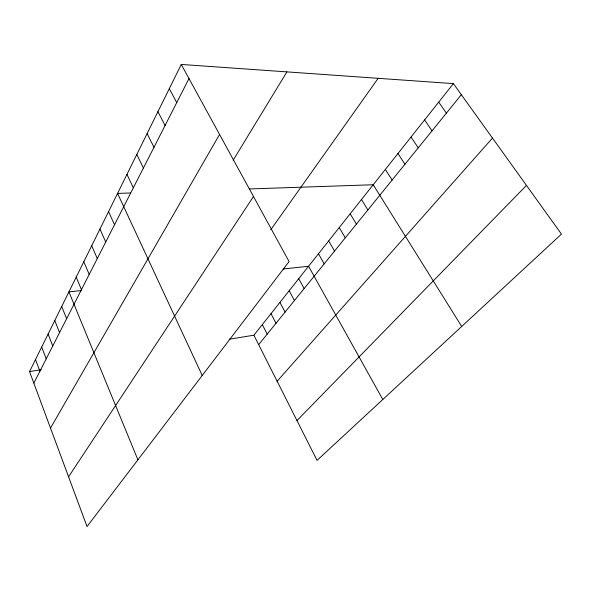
<?xml version="1.0" encoding="UTF-8"?>
<svg xmlns="http://www.w3.org/2000/svg" width="591" height="591" viewBox="0 0 591 591"><rect width="100%" height="100%" fill="white"/><g stroke="black" fill="none" stroke-linecap="round" stroke-linejoin="round"><path stroke-width="0.89" d="M181.26 64.441L289.08 261.569L87.032 526.559L29.55 371.606L181.26 64.441L453.386 83.619L561.45 234.117L317.057 460.374L253.908 335.215L453.386 83.619M33.827 383.138L188.987 78.566M50.508 428.106L219.556 134.46M233.164 160.227L286.923 71.888M68.578 476.804L253.495 196.507M270.722 229.833L378.144 78.315M258.666 344.649L461.335 94.7M277.135 381.254L492.488 138.072M296.97 420.57L526.47 185.397M29.55 371.606L41.355 369.685M229.271 339.212L253.908 335.215M81.684 290.513L68.925 291.88L137.902 459.842M283.215 268.971L308.576 266.26L382.791 399.523M130.471 192.984L117.557 193.42L202.218 375.492M249.557 188.943L373.209 184.747L461.697 326.476M438.707 102.132L446.397 113.117M424.597 119.929L432.043 130.825M411.026 137.053L418.236 147.861M397.95 153.534L404.938 164.254M385.354 169.425L392.128 180.048M361.493 199.522L367.875 209.968M350.175 213.794L356.38 224.144M339.249 227.579L345.277 237.833M328.685 240.899L334.55 251.064M318.468 253.79L324.178 263.859M298.721 278.693L304.129 288.578M289.184 290.728L294.451 300.524M169.307 88.643L176.724 102.635M279.942 302.378L285.076 312.085M270.996 313.666L275.997 323.277M157.937 111.655L165.074 125.506M262.323 324.607L267.198 334.129M147.115 133.566L153.985 147.27M136.802 154.45L143.421 168.007M126.962 174.382L133.344 187.79M108.567 211.622L114.521 224.735M99.96 229.049L105.723 242.015M91.708 245.745L97.293 258.562M83.804 261.754L89.211 274.423M76.217 277.12L81.455 289.642M61.708 306.493L66.643 318.726M54.778 320.529L59.565 332.622M48.107 334.033L52.754 345.979M41.688 347.028L46.209 358.833M35.504 359.542L39.907 371.207"/></g></svg>
